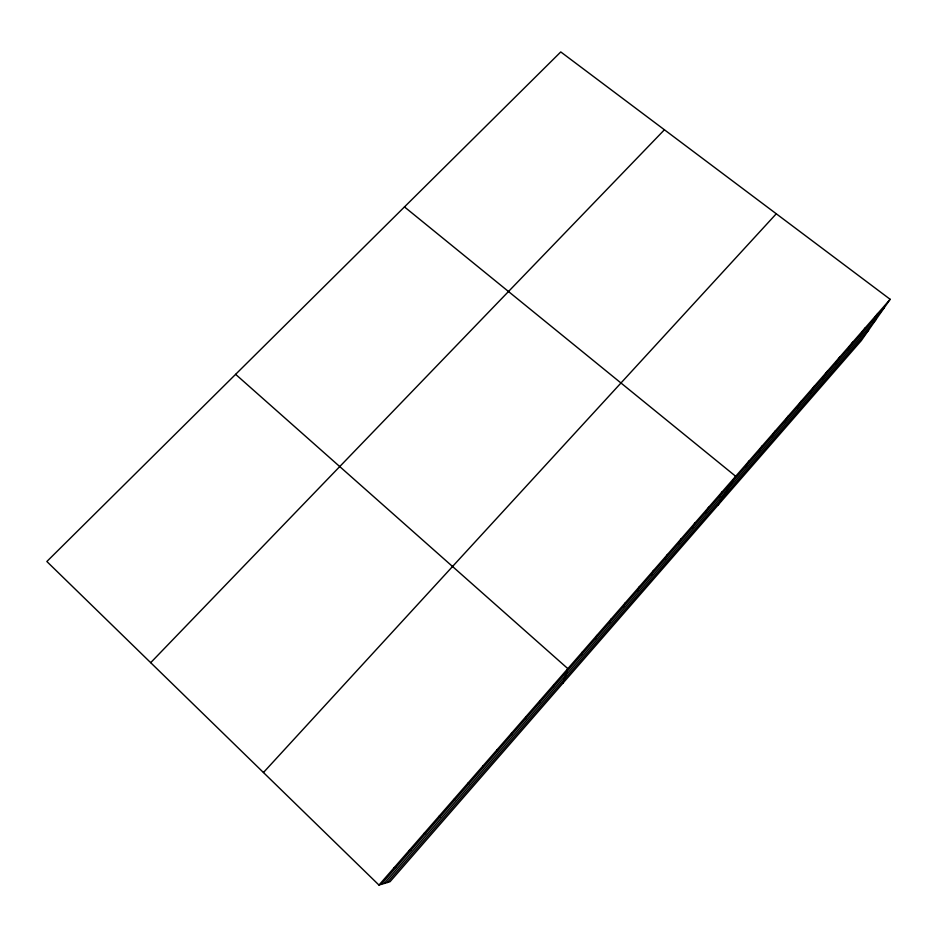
<?xml version="1.0" encoding="UTF-8"?>
<svg xmlns="http://www.w3.org/2000/svg" width="937" height="937" viewBox="0 0 937 937"><rect width="100%" height="100%" fill="white"/><g stroke="black" fill="none" stroke-linecap="round" stroke-linejoin="round"><path stroke-width="1.41" d="M511.508 735.03L511.543 733.144M525.481 719.007L525.762 716.852M539.372 703.09L539.888 700.665M553.158 687.278L553.908 684.596M563.02 683.085L567.834 668.631L235.62 374.332M581.163 655.174L582.381 651.976M595.37 638.893L596.822 635.427M609.472 622.73L611.147 619.006M623.48 606.672L625.377 602.702M637.383 590.732L639.514 586.503M651.192 574.896L653.546 570.422M664.907 559.178L667.472 554.458M678.529 543.565L681.316 538.611M692.056 528.058L695.043 522.869M705.491 512.656L708.688 507.233M718.831 497.36L722.24 491.714M717.871 505.301L735.686 476.289L404.468 206.913M745.243 467.083L749.05 460.981M758.314 452.102L762.32 445.778M771.292 437.216L775.496 430.68M784.187 422.435L788.579 415.688M797 407.747L801.58 400.79M809.72 393.165L814.487 385.997M822.358 378.677L827.312 371.298M834.914 364.282L840.056 356.704M847.388 349.981L852.705 342.204M859.779 335.774L865.273 327.809M872.089 321.672L877.746 313.508M890.15 299.301L861.29 340.635L390.038 881.694L378.97 885.067L46.85 561.509L560.771 51.933L890.15 299.301L378.97 885.067M381.23 884.376L884.317 307.652M384.275 883.45L876.4 319.002M387.274 882.537L868.576 330.211M263.449 772.521L776.281 213.777M150.693 662.67L664.415 129.774M394.126 867.697L396.105 867.311M409.164 850.456L410.886 850.374M424.11 833.344L425.562 833.555M438.938 816.35L440.132 816.841M453.66 799.472L454.609 800.257M468.289 782.711L468.98 783.777M482.813 766.068L483.246 767.415M497.231 749.553L497.43 751.169"/></g></svg>
